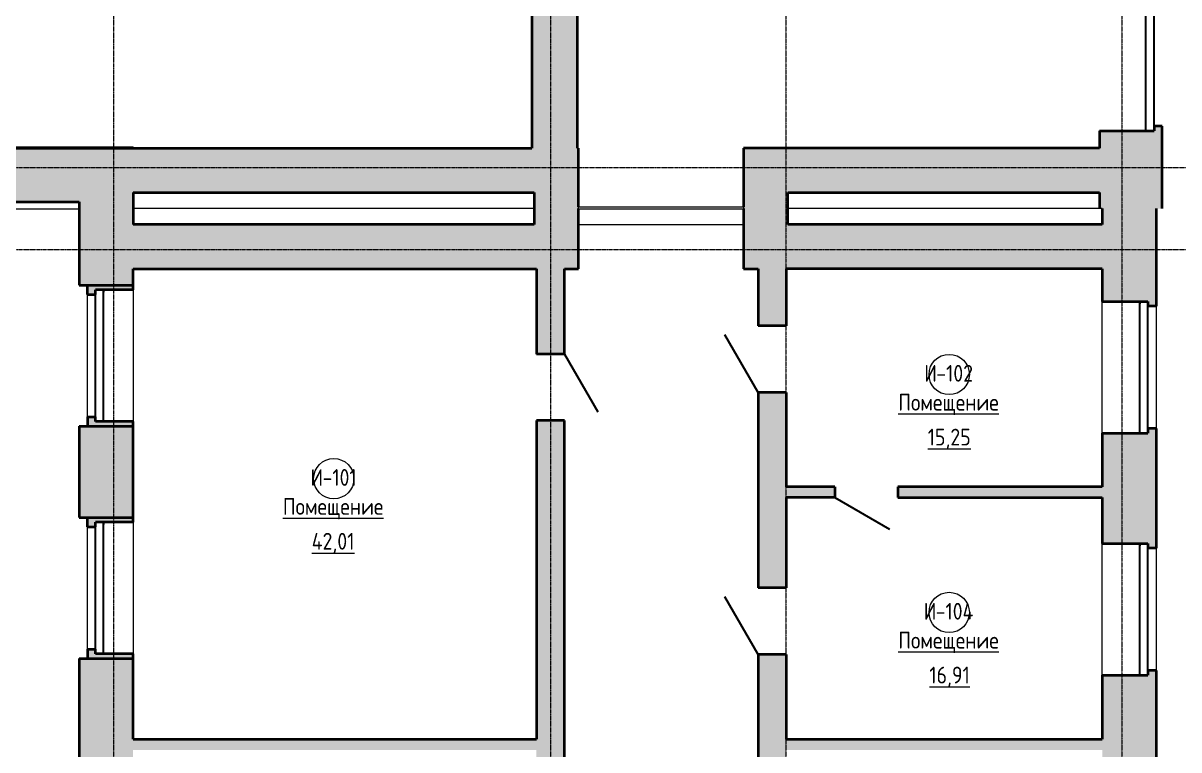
# Model space of a CAD drawing. Header units: millimetres. Extents: x -13853 to 411335, y -23261 to 161252.
# Drawn here: x 256674 to 273869, y 115654 to 126475 of the extents above; entities that cross this region are included whole.
import ezdxf

# ---------------------------------------------------------------- set-up
doc = ezdxf.new("R2010")
doc.units = ezdxf.units.MM
doc.linetypes.add('ADSK_Линия сетки', pattern=[21, 12, -3, 3, -3])
for name, color, linetype, lineweight in [('Двери', 7, 'Continuous', 18), ('Каркас_Импост', 7, 'Continuous', 30), ('Марки помещений', 7, 'Continuous', 18), ('Обобщенные модели', 7, 'Continuous', 18), ('Окна', 7, 'Continuous', 18), ('Оси', 7, 'Continuous', 9), ('Панель', 7, 'Continuous', 30), ('Перекрытия', 7, 'Continuous', 18), ('Стены', 7, 'Continuous', 18), ('Стены разрез', 7, 'Continuous', 40)]:
    doc.layers.add(name, color=color, linetype=linetype, lineweight=lineweight)
doc.styles.add('GOST Common_1', font='GOST Common.ttf', dxfattribs={"width": 0.9, "height": 250})

# ---------------------------------------------------------------- blocks, each defined once
blk = doc.blocks.new('ИРНИТУ_Дверь_Однопольная_ДеревяннаяВнутренняя_филенчатая - 950х3000_c верхней филенкой_-1341336-001_Весь этаж')
at = {"layer": 'Панель'}
blk.add_line((-495, 210), (362, 705), dxfattribs=at)
blk = doc.blocks.new('ИРНИТУ_Дверь_Однопольная_ДеревяннаяВнутренняя_филенчатая - 900х2080-1341274-001_Весь этаж')
at = {"layer": 'Панель'}
blk.add_line((-470, -80), (344, -550), dxfattribs=at)
blk = doc.blocks.new('ИРНИТУ-Окно-ГОСТ23166-99_4_2_Створки - 1920 x 2350-768312-001_Весь этаж')
at = {"layer": 'Каркас_Импост'}
for p, q in [((-1018.1, 220), (941.9, 220)), ((-1018.1, 220), (-1018.1, 100)), ((-1018.1, 220), (-983.1, 220)), ((941.9, 220), (906.9, 220)), ((941.9, 220), (941.9, 100)), ((-1018.1, 100), (941.9, 100)), ((-1018.1, 100), (-983.1, 100)), ((941.9, 100), (906.9, 100))]:
    blk.add_line(p, q, dxfattribs=at)
blk = doc.blocks.new('ИРНИТУ-Окно-ГОСТ23166-99_4_2_Створки - 1920 x 2350-678678-001_Весь этаж')
at = {"layer": 'Каркас_Импост'}
for p, q in [((-1018.1, -160), (941.9, -160)), ((-1018.1, -280), (-1018.1, -160)), ((-1018.1, -160), (-983.1, -160)), ((941.9, -160), (906.9, -160)), ((941.9, -280), (941.9, -160)), ((-1018.1, -280), (941.9, -280)), ((-1018.1, -280), (-983.1, -280)), ((941.9, -280), (906.9, -280))]:
    blk.add_line(p, q, dxfattribs=at)
blk = doc.blocks.new('ИРНИТУ-Окно-ГОСТ23166-99_4_2_Створки - 1920 x 2350-678685-001_Весь этаж')
at = {"layer": 'Каркас_Импост'}
for p, q in [((-1018.1, -225), (941.9, -225)), ((-1018.1, -345), (-1018.1, -225)), ((-1018.1, -225), (-983.1, -225)), ((941.9, -225), (906.9, -225)), ((941.9, -345), (941.9, -225)), ((-1018.1, -345), (941.9, -345)), ((-1018.1, -345), (-983.1, -345)), ((941.9, -345), (906.9, -345))]:
    blk.add_line(p, q, dxfattribs=at)
blk = doc.blocks.new('Противодымная перегородка Тип5 - Противодымная перегородка Тип5-1220525-001_Весь этаж')
at = {"layer": 'Каркас_Импост', "lineweight": 18}
for p, q in [((-1226, 25), (1226, 25)), ((-1226, -3), (-1226, 25)), ((1226, 25), (1226, -3))]:
    blk.add_line(p, q, dxfattribs=at)
blk = doc.blocks.new('Короб по грани - Короб по грани-1219469-001_Весь этаж')
at = {"layer": 'Обобщенные модели'}
for p, q in [((1693, -3), (-759, -3)), ((1693, -240), (-759, -240))]:
    blk.add_line(p, q, dxfattribs=at)
blk = doc.blocks.new('ADSK_Марка_Помещение - Номер Имя Площадь Площадь проемов-115235-001_Весь этаж')
at = {"layer": 'Марки помещений'}
blk.add_circle((0, 0), 3, dxfattribs=at)

msp = doc.modelspace()

# ---------------------------------------------------------------- hatches: boundary and pattern name
at = {"layer": 'Стены'}
for points in [[(264277, 124615), (264920, 124615), (264920, 128772), (264519, 128585), (264519, 129031), (264920, 129031), (264920, 134565), (264240, 134565), (264240, 124615)], [(258019, 123713), (258309, 123713), (258309, 124615), (257509, 124615), (257509, 123713)], [(264277, 123955), (264277, 124615), (258309, 124615), (258309, 123955), (264151, 123955)], [(264937, 123713), (264937, 124615), (264277, 124615), (264277, 123713)], [(268049, 123713), (268049, 124615), (267389, 124615), (267389, 123713)], [(268049, 123955), (272689, 123955), (272689, 124615), (268049, 124615)], [(264937, 123475), (264937, 123713), (264277, 123713), (264277, 123475)], [(267389, 123475), (268049, 123475), (268049, 123713), (267389, 123713)], [(272729, 123475), (273529, 123475), (273529, 123713), (272729, 123713)], [(264277, 122815), (264277, 123475), (258309, 123475), (258309, 122815), (264151, 122815)], [(264309, 122815), (264937, 122815), (264937, 123475), (264277, 123475), (264277, 122815)], [(268049, 122815), (268049, 123475), (267389, 123475), (267389, 122815), (268029, 122815)], [(268371, 122815), (272729, 122815), (272729, 123475), (268049, 123475), (268049, 122815)], [(258309, 115654), (264309, 115654), (264309, 115814), (258309, 115814)], [(272729, 115654), (272729, 115814), (268029, 115814), (268029, 115654), (272590, 115654)]]:
    msp.add_hatch(color=256, dxfattribs=at).paths.add_polyline_path(points, flags=0)
h = msp.add_hatch(color=256, dxfattribs=at)
h.paths.add_polyline_path([(273619, 123713), (273619, 124940), (273499, 124940), (273499, 124870), (272689, 124870), (272689, 123713), (273529, 123713)], flags=0)
h.paths.add_polyline_path([(273499, 126760), (273619, 126760), (273619, 128615), (272689, 128615), (272689, 126830), (273499, 126830)], flags=0)
h = msp.add_hatch(color=256, dxfattribs=at)
h.paths.add_polyline_path([(251309, 123815), (253879, 123815), (253879, 124615), (251309, 124615)], flags=0)
h.paths.add_polyline_path([(256379, 123815), (257509, 123815), (257509, 124615), (256379, 124615)], flags=0)
h = msp.add_hatch(color=256, dxfattribs=at)
h.paths.add_polyline_path([(257509, 46395), (258309, 46395), (258309, 47385), (257509, 47385)], flags=0)
h.paths.add_polyline_path([(258309, 49485), (258309, 50885), (257509, 50885), (257509, 49485)], flags=0)
h.paths.add_polyline_path([(257509, 52985), (258309, 52985), (258309, 54485), (257509, 54485), (257509, 54328)], flags=0)
h.paths.add_polyline_path([(258309, 56585), (258309, 58085), (257509, 58085), (257509, 56585)], flags=0)
h.paths.add_polyline_path([(258309, 60185), (258309, 62605), (257509, 62605), (257509, 60185)], flags=0)
h.paths.add_polyline_path([(258309, 123475), (258309, 123713), (257509, 123713), (257509, 123475)], flags=0)
h = msp.add_hatch(color=256, dxfattribs=at)
h.paths.add_polyline_path([(257509, 62605), (258309, 62605), (258309, 64705), (257509, 64705)], flags=0)
h.paths.add_polyline_path([(258309, 66805), (258309, 68205), (257509, 68205), (257509, 66805)], flags=0)
h.paths.add_polyline_path([(258309, 70305), (258309, 72385), (257509, 72385), (257509, 70305)], flags=0)
h.paths.add_polyline_path([(258309, 75585), (258309, 77159), (257509, 77159), (257509, 75585)], flags=0)
h.paths.add_polyline_path([(257509, 79259), (258309, 79259), (258309, 80639), (257509, 80639)], flags=0)
h.paths.add_polyline_path([(258309, 82695), (258309, 84359), (257509, 84359), (257509, 82695)], flags=0)
h.paths.add_polyline_path([(257509, 86700), (258309, 86700), (258309, 88059), (257509, 88059)], flags=0)
h.paths.add_polyline_path([(257509, 90159), (258309, 90159), (258309, 91659), (257509, 91659), (257509, 91629)], flags=0)
h.paths.add_polyline_path([(258309, 93759), (258309, 95459), (257509, 95459), (257509, 93759)], flags=0)
h.paths.add_polyline_path([(257509, 97525), (258309, 97525), (258309, 99159), (257509, 99159), (257509, 97846)], flags=0)
h.paths.add_polyline_path([(257749, 101125), (257749, 101189), (258309, 101189), (258309, 102559), (257509, 102559), (257509, 101125)], flags=0)
h.paths.add_polyline_path([(257509, 104659), (258309, 104659), (258309, 106159), (257509, 106159)], flags=0)
h.paths.add_polyline_path([(258309, 108259), (258309, 109699), (257509, 109699), (257509, 108259)], flags=0)
h.paths.add_polyline_path([(258309, 111799), (258309, 113335), (257509, 113335), (257509, 111799)], flags=0)
h.paths.add_polyline_path([(257509, 115435), (258309, 115435), (258309, 117015), (257509, 117015), (257509, 116496)], flags=0)
h.paths.add_polyline_path([(258309, 119115), (258309, 120475), (257509, 120475), (257509, 119115)], flags=0)
h.paths.add_polyline_path([(258309, 122575), (258309, 123475), (257509, 123475), (257509, 122575)], flags=0)
h = msp.add_hatch(color=256, dxfattribs=at)
h.paths.add_polyline_path([(272729, 82615), (273529, 82615), (273529, 84259), (273409, 84259), (273409, 84189), (272729, 84189)], flags=0)
h.paths.add_polyline_path([(273529, 86079), (273529, 87954), (273409, 87954), (273409, 87884), (272729, 87884), (272729, 86149), (273409, 86149), (273409, 86079)], flags=0)
h.paths.add_polyline_path([(273409, 89774), (273529, 89774), (273529, 91550), (273409, 91550), (273409, 91480), (272729, 91480), (272729, 89844), (273409, 89844)], flags=0)
h.paths.add_polyline_path([(273529, 93370), (273529, 95245), (273409, 95245), (273409, 95175), (272729, 95175), (272729, 93440), (273409, 93440), (273409, 93370)], flags=0)
h.paths.add_polyline_path([(273409, 97065), (273529, 97065), (273529, 98940), (273409, 98940), (273409, 98870), (272729, 98870), (272729, 97135), (273409, 97135)], flags=0)
h.paths.add_polyline_path([(273409, 100760), (273529, 100760), (273529, 102435), (273409, 102435), (273409, 102365), (272729, 102365), (272729, 100830), (273409, 100830)], flags=0)
h.paths.add_polyline_path([(273409, 104255), (273529, 104255), (273529, 106035), (273409, 106035), (273409, 105965), (272729, 105965), (272729, 104325), (273409, 104325)], flags=0)
h.paths.add_polyline_path([(273409, 107855), (273529, 107855), (273529, 109535), (273409, 109535), (273409, 109465), (272729, 109465), (272729, 107925), (273409, 107925)], flags=0)
h.paths.add_polyline_path([(273529, 111355), (273529, 113235), (273409, 113235), (273409, 113165), (272729, 113165), (272729, 111425), (273409, 111425), (273409, 111355)], flags=0)
h.paths.add_polyline_path([(273409, 115055), (273529, 115055), (273529, 116835), (273409, 116835), (273409, 116765), (272729, 116765), (272729, 115125), (273409, 115125)], flags=0)
h.paths.add_polyline_path([(273409, 118655), (273529, 118655), (273529, 120440), (273409, 120440), (273409, 120370), (272729, 120370), (272729, 118725), (273409, 118725)], flags=0)
h.paths.add_polyline_path([(273409, 122260), (273529, 122260), (273529, 123475), (272729, 123475), (272729, 122330), (273409, 122330)], flags=0)
h = msp.add_hatch(color=256, dxfattribs=at)
h.paths.add_polyline_path([(264729, 76074), (264729, 77589), (264309, 77589), (264309, 76074)], flags=0)
h.paths.add_polyline_path([(264729, 78579), (264729, 81115), (264309, 81115), (264309, 78579)], flags=0)
h.paths.add_polyline_path([(264729, 82105), (264729, 88089), (264309, 88089), (264309, 82105)], flags=0)
h.paths.add_polyline_path([(264309, 89079), (264729, 89079), (264729, 91744), (264309, 91744), (264309, 91629)], flags=0)
h.paths.add_polyline_path([(264309, 92684), (264729, 92684), (264729, 95579), (264309, 95579), (264309, 94154)], flags=0)
h.paths.add_polyline_path([(264729, 96569), (264729, 99109), (264309, 99109), (264309, 96569)], flags=0)
h.paths.add_polyline_path([(264729, 100099), (264729, 110099), (264309, 110099), (264309, 100099)], flags=0)
h.paths.add_polyline_path([(264309, 111089), (264729, 111089), (264729, 113474), (264309, 113474), (264309, 112154)], flags=0)
h.paths.add_polyline_path([(264309, 114464), (264729, 114464), (264729, 120556), (264309, 120556), (264309, 115654)], flags=0)
h.paths.add_polyline_path([(264729, 121546), (264729, 122815), (264309, 122815), (264309, 121546)], flags=0)
h = msp.add_hatch(color=256, dxfattribs=at)
h.paths.add_polyline_path([(267609, 76491), (268029, 76491), (268029, 77706), (267609, 77706)], flags=0)
h.paths.add_polyline_path([(268029, 78646), (268029, 81201), (267609, 81201), (267609, 78646)], flags=0)
h.paths.add_polyline_path([(267609, 82541), (268029, 82541), (268029, 84536), (267609, 84536)], flags=0)
h.paths.add_polyline_path([(268029, 85526), (268029, 87996), (267609, 87996), (267609, 85526)], flags=0)
h.paths.add_polyline_path([(268029, 88986), (268029, 92021), (267609, 92021), (267609, 88986)], flags=0)
h.paths.add_polyline_path([(267609, 92961), (268029, 92961), (268029, 95731), (267609, 95731)], flags=0)
h.paths.add_polyline_path([(268029, 96671), (268029, 103131), (267609, 103131), (267609, 96671)], flags=0)
h.paths.add_polyline_path([(268029, 104071), (268029, 106206), (267609, 106206), (267609, 104071)], flags=0)
h.paths.add_polyline_path([(268029, 107196), (268029, 113564), (267609, 113564), (267609, 107196)], flags=0)
h.paths.add_polyline_path([(268029, 114504), (268029, 117076), (267609, 117076), (267609, 114504)], flags=0)
h.paths.add_polyline_path([(268029, 118066), (268029, 120976), (267609, 120976), (267609, 118066)], flags=0)
h.paths.add_polyline_path([(268029, 121966), (268029, 122815), (267609, 122815), (267609, 121966)], flags=0)
h = msp.add_hatch(color=256, dxfattribs=at)
h.paths.add_polyline_path([(258309, 120475), (258309, 120545), (257749, 120545), (257749, 120615), (257629, 120615), (257629, 120475)], flags=0)
h.paths.add_polyline_path([(257629, 122435), (257749, 122435), (257749, 122505), (258309, 122505), (258309, 122575), (257629, 122575)], flags=0)
h = msp.add_hatch(color=256, dxfattribs=at)
h.paths.add_polyline_path([(268029, 119411), (268749, 119411), (268749, 119571), (268029, 119571)], flags=0)
h.paths.add_polyline_path([(269689, 119411), (272729, 119411), (272729, 119571), (269689, 119571)], flags=0)
h = msp.add_hatch(color=256, dxfattribs=at)
h.paths.add_polyline_path([(258309, 117015), (258309, 117085), (257749, 117085), (257749, 117155), (257629, 117155), (257629, 117015)], flags=0)
h.paths.add_polyline_path([(257629, 118975), (257749, 118975), (257749, 119045), (258309, 119045), (258309, 119115), (257629, 119115)], flags=0)

# ---------------------------------------------------------------- linework, layer by layer
at = {"layer": 'Оси', "linetype": 'ADSK_Линия сетки'}
for p, q in [((258019, 160434), (258019, -22443)), ((264519, 160434), (264519, -22443)), ((268019, 160434), (268019, -22443)), ((273019, 160434), (273019, -22443)), ((-13035, 124325), (410517, 124325)), ((-13035, 123105), (410517, 123105))]:
    msp.add_line(p, q, dxfattribs=at)
at = {"layer": 'Перекрытия'}
for p, q in [((264277, 123713), (258309, 123713)), ((272729, 123713), (268049, 123713))]:
    msp.add_line(p, q, dxfattribs=at)
at = {"layer": 'Стены'}
for p, q in [((251309, 124635), (258309, 124635)), ((258309, 124615), (258309, 124635)), ((257509, 123705), (250379, 123705)), ((257629, 120615), (257629, 122435)), ((258309, 122505), (258309, 120545)), ((272729, 120370), (272729, 122330)), ((273529, 122260), (273529, 120440)), ((258309, 119045), (258309, 117085)), ((257629, 117155), (257629, 118975)), ((272729, 116765), (272729, 118725)), ((273529, 118655), (273529, 116835))]:
    msp.add_line(p, q, dxfattribs=at)
at = {"layer": 'Стены разрез'}
for p, q in [((264240, 129045), (264240, 124615)), ((264920, 124615), (264920, 128772)), ((272689, 124870), (272689, 124615)), ((272689, 124870), (273499, 124870)), ((273499, 124940), (273499, 124870)), ((273619, 124940), (273499, 124940)), ((273619, 123713), (273619, 124940)), ((256304, 124615), (264240, 124615)), ((264920, 124615), (264937, 124615)), ((264937, 123740), (264937, 124615)), ((272689, 124615), (267389, 124615)), ((267389, 124615), (267389, 123740)), ((256379, 123815), (257509, 123815)), ((257509, 123815), (257509, 122575)), ((258309, 123955), (264277, 123955)), ((258309, 123955), (258309, 123475)), ((264277, 123955), (264277, 123475)), ((268049, 123955), (272689, 123955)), ((268049, 123475), (268049, 123955)), ((272689, 123955), (272689, 123713)), ((264937, 122815), (264937, 123713)), ((267389, 123713), (267389, 122815)), ((272729, 123713), (272729, 123475)), ((273529, 123713), (273529, 122260)), ((264277, 123475), (258309, 123475)), ((272729, 123475), (268049, 123475)), ((258309, 122815), (264309, 122815)), ((258309, 122505), (258309, 122815)), ((264309, 122815), (264309, 121546)), ((264729, 122815), (264937, 122815)), ((264729, 121546), (264729, 122815)), ((267389, 122815), (267609, 122815)), ((267609, 122815), (267609, 121966)), ((272729, 122815), (268029, 122815)), ((268029, 121966), (268029, 122815)), ((272729, 122815), (272729, 122330)), ((257509, 122575), (258309, 122575)), ((257629, 122435), (257629, 122575)), ((257629, 122435), (257749, 122435)), ((257749, 122435), (257749, 122505)), ((258309, 122505), (257749, 122505)), ((272729, 122330), (273409, 122330)), ((273409, 122330), (273409, 122260)), ((273529, 122260), (273409, 122260)), ((268029, 121966), (267609, 121966)), ((264729, 121546), (264309, 121546)), ((267609, 120976), (267609, 118066)), ((268029, 120976), (267609, 120976)), ((268029, 119571), (268029, 120976)), ((257629, 120615), (257629, 120475)), ((257629, 120615), (257749, 120615)), ((257749, 120545), (257749, 120615)), ((258309, 120545), (257749, 120545)), ((258309, 119045), (258309, 120545)), ((264309, 120556), (264309, 115814)), ((264729, 120556), (264309, 120556)), ((264729, 114464), (264729, 120556)), ((257509, 120475), (257509, 119115)), ((257509, 120475), (258309, 120475)), ((272729, 120370), (272729, 119571)), ((272729, 120370), (273409, 120370)), ((273409, 120440), (273409, 120370)), ((273529, 120440), (273409, 120440)), ((273529, 120440), (273529, 118655)), ((268749, 119571), (268029, 119571)), ((268749, 119571), (268749, 119411)), ((272729, 119571), (269689, 119571)), ((269689, 119571), (269689, 119411)), ((268029, 118066), (268029, 119411)), ((268749, 119411), (268029, 119411)), ((269689, 119411), (272729, 119411)), ((272729, 119411), (272729, 118725)), ((257509, 119115), (258309, 119115)), ((257629, 118975), (257629, 119115)), ((257749, 118975), (257749, 119045)), ((258309, 119045), (257749, 119045)), ((257629, 118975), (257749, 118975)), ((272729, 118725), (273409, 118725)), ((273409, 118725), (273409, 118655)), ((273529, 118655), (273409, 118655)), ((268029, 118066), (267609, 118066)), ((257629, 117155), (257629, 117015)), ((257629, 117155), (257749, 117155)), ((257749, 117085), (257749, 117155)), ((257509, 117015), (257509, 115435)), ((257509, 117015), (258309, 117015)), ((258309, 117085), (257749, 117085)), ((258309, 115814), (258309, 117085)), ((267609, 117076), (267609, 114504)), ((268029, 117076), (267609, 117076)), ((268029, 115814), (268029, 117076)), ((272729, 116765), (272729, 115814)), ((272729, 116765), (273409, 116765)), ((273409, 116835), (273409, 116765)), ((273529, 116835), (273409, 116835)), ((273529, 116835), (273529, 115055)), ((258309, 115814), (264309, 115814)), ((268029, 115814), (272729, 115814))]:
    msp.add_line(p, q, dxfattribs=at)

# ---------------------------------------------------------------- block references
at = {"layer": 'Двери'}
for name, p in [('Противодымная перегородка Тип5 - Противодымная перегородка Тип5-1220525-001_Весь этаж', (266163, 123715)), ('ИРНИТУ_Дверь_Однопольная_ДеревяннаяВнутренняя_филенчатая - 900х2080-1341274-001_Весь этаж', (269219, 119491))]:
    msp.add_blockref(name, p, dxfattribs=at)
for p, rotation in [((267819, 121471), 90.00000000000007), ((264519, 121051), 270.0000000000001), ((267819, 117571), 90.00000000000007)]:
    msp.add_blockref('ИРНИТУ_Дверь_Однопольная_ДеревяннаяВнутренняя_филенчатая - 950х3000_c верхней филенкой_-1341336-001_Весь этаж', p, dxfattribs=dict(at, rotation=rotation))
at = {"layer": 'Марки помещений', "xscale": 99.99999999999993, "yscale": 99.99999999999993, "zscale": 99.99999999999993}
for p in [(270451, 121243), (261296, 119692), (270451, 117700)]:
    msp.add_blockref('ADSK_Марка_Помещение - Номер Имя Площадь Площадь проемов-115235-001_Весь этаж', p, dxfattribs=at)
at = {"layer": 'Обобщенные модели', "extrusion": (0, 0, -1)}
msp.add_blockref('Короб по грани - Короб по грани-1219469-001_Весь этаж', (-266630, 123715), dxfattribs=at)
at = {"layer": 'Окна'}
for name, p, rotation in [('ИРНИТУ-Окно-ГОСТ23166-99_4_2_Створки - 1920 x 2350-678685-001_Весь этаж', (273154, 125888), 90.00000000000007), ('ИРНИТУ-Окно-ГОСТ23166-99_4_2_Створки - 1920 x 2350-768312-001_Весь этаж', (257969, 121563), 90), ('ИРНИТУ-Окно-ГОСТ23166-99_4_2_Створки - 1920 x 2350-678678-001_Весь этаж', (273129, 121388), 90.00000000000007), ('ИРНИТУ-Окно-ГОСТ23166-99_4_2_Створки - 1920 x 2350-768312-001_Весь этаж', (257969, 118103), 90), ('ИРНИТУ-Окно-ГОСТ23166-99_4_2_Створки - 1920 x 2350-678678-001_Весь этаж', (273129, 117783), 90.00000000000007)]:
    msp.add_blockref(name, p, dxfattribs=dict(at, rotation=rotation))

# ---------------------------------------------------------------- texts
at = {"layer": 'Марки помещений', "lineweight": 9, "char_height": 250, "attachment_point": 1, "style": 'GOST Common_1'}
for s, insert, width in [('\\fGOST Common|b0|i0|c204|p34|;\\W.9;И', (270081, 121386), 216.46), ('-102', (270259, 121386), 721.52), ('\\LПомещение', (269694, 120955), 1875.95), ('\\L15,25', (270132, 120436), 815.32), ('\\fGOST Common|b0|i0|c204|p34|;\\W.9;И', (260949, 119835), 216.46), ('-101', (261128, 119835), 663.8), ('\\LПомещение', (260538, 119404), 1875.95), ('\\L42,01', (260967, 118885), 836.96), ('\\fGOST Common|b0|i0|c204|p34|;\\W.9;И', (270072, 117843), 216.46), ('-104', (270250, 117843), 743.16), ('\\LПомещение', (269694, 117412), 1875.95), ('\\L16,91', (270156, 116893), 757.59)]:
    msp.add_mtext(s, dxfattribs=dict(at, insert=insert, width=width))

doc.saveas('drawing.dxf')
